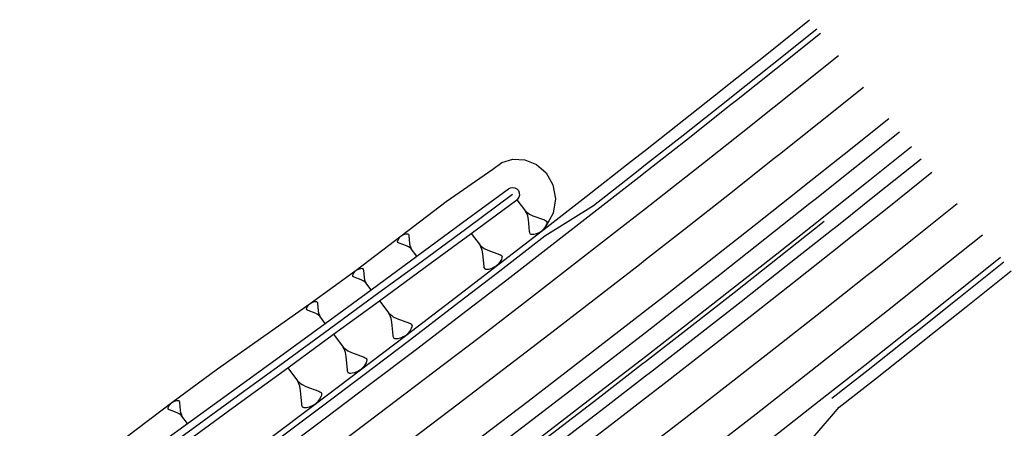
# Model space of a CAD drawing. Extents: x 384551 to 386632, y 802806 to 803252.
# Drawn here: x 386545.6 to 386631.8, y 803216.6 to 803252.2 of the extents above; entities that cross this region are included whole.
import ezdxf

# ---------------------------------------------------------------- set-up
doc = ezdxf.new("R2010")
doc.units = 0
doc.layers.get('0').update_dxf_attribs({"linetype": 'CONTINUOUS'})

msp = doc.modelspace()

# ---------------------------------------------------------------- linework, layer by layer
at = {"color": 7}
for p, q in [((386588.8067, 803236.5857), (386589.5765, 803235.5934)), ((386589.5765, 803235.5934), (386589.6928, 803235.502)), ((386589.6361, 803235.458), (386589.5765, 803235.5934)), ((386589.6957, 803235.3226), (386589.6361, 803235.458)), ((386589.6928, 803235.502), (386589.8091, 803235.4106)), ((386589.7553, 803235.1872), (386589.6957, 803235.3226)), ((386589.8179, 803234.8724), (386589.7553, 803235.1872)), ((386589.8091, 803235.4106), (386589.9254, 803235.3192)), ((386589.9254, 803235.3192), (386590.2148, 803235.1803)), ((386590.2148, 803235.1803), (386591.2182, 803234.8234)), ((386589.9141, 803233.8118), (386589.8179, 803234.8724)), ((386591.2079, 803234.1343), (386591.1165, 803234.0179)), ((386591.271, 803234.2286), (386591.2079, 803234.1343)), ((386591.2182, 803234.8234), (386591.2906, 803234.7887)), ((386591.3687, 803234.3953), (386591.271, 803234.2286)), ((386591.2906, 803234.7887), (386591.3849, 803234.7257)), ((386591.4098, 803234.5179), (386591.3687, 803234.3953)), ((386591.3849, 803234.7257), (386591.4069, 803234.6973)), ((386591.4069, 803234.6973), (386591.4225, 803234.6186)), ((386591.4162, 803234.5683), (386591.4098, 803234.5179)), ((386591.4225, 803234.6186), (386591.4162, 803234.5683)), ((386578.542, 803233.1949), (386578.5828, 803233.2553)), ((386578.5828, 803233.2553), (386578.6419, 803233.3296)), ((386578.6419, 803233.3296), (386578.7559, 803233.4461)), ((386578.7559, 803233.4461), (386578.8979, 803233.5259)), ((386578.8979, 803233.5259), (386578.9851, 803233.5637)), ((386578.9851, 803233.5637), (386579.0539, 803233.5875)), ((386579.0539, 803233.5875), (386579.1734, 803233.6211)), ((386579.1734, 803233.6211), (386579.2563, 803233.6266)), ((386579.2563, 803233.6266), (386579.2886, 803233.6223)), ((386579.2886, 803233.6223), (386579.3209, 803233.618)), ((386579.3209, 803233.618), (386579.3672, 803233.5955)), ((386579.3672, 803233.5955), (386579.3812, 803233.5772)), ((386579.3812, 803233.5772), (386579.405, 803233.5083)), ((386579.405, 803233.5083), (386579.4148, 803233.4577)), ((386579.4148, 803233.4577), (386579.4728, 803232.7763)), ((386584.8279, 803233.6507), (386585.6197, 803232.624)), ((386589.9297, 803233.7331), (386589.9141, 803233.8118)), ((386589.9673, 803233.626), (386589.9297, 803233.7331)), ((386589.9893, 803233.5977), (386589.9673, 803233.626)), ((386590.0617, 803233.563), (386589.9893, 803233.5977)), ((386590.112, 803233.5566), (386590.0617, 803233.563)), ((386590.1624, 803233.5502), (386590.112, 803233.5566)), ((386590.2914, 803233.5595), (386590.1624, 803233.5502)), ((386590.4771, 803233.6128), (386590.2914, 803233.5595)), ((386590.5842, 803233.6504), (386590.4771, 803233.6128)), ((386590.7196, 803233.71), (386590.5842, 803233.6504)), ((386590.94, 803233.8356), (386590.7196, 803233.71)), ((386591.1165, 803234.0179), (386590.94, 803233.8356)), ((386578.4433, 803232.945), (386578.4475, 803232.9773)), ((386578.453, 803232.8944), (386578.4433, 803232.945)), ((386578.4475, 803232.9773), (386578.4518, 803233.0096)), ((386578.4518, 803233.0096), (386578.4786, 803233.0882)), ((386578.4671, 803232.8761), (386578.453, 803232.8944)), ((386578.5274, 803232.8353), (386578.4671, 803232.8761)), ((386578.4786, 803233.0882), (386578.542, 803233.1949)), ((386578.5737, 803232.8128), (386578.5274, 803232.8353)), ((386579.2168, 803232.58), (386578.5737, 803232.8128)), ((386579.4021, 803232.4898), (386579.2168, 803232.58)), ((386579.4765, 803232.4307), (386579.4021, 803232.4898)), ((386579.4728, 803232.7763), (386579.5118, 803232.5739)), ((386579.5509, 803232.3716), (386579.4765, 803232.4307)), ((386579.5118, 803232.5739), (386579.5496, 803232.4868)), ((386579.5496, 803232.4868), (386579.5874, 803232.3996)), ((386579.6252, 803232.3125), (386579.5509, 803232.3716)), ((386579.5874, 803232.3996), (386579.6252, 803232.3125)), ((386585.6809, 803232.4841), (386585.6197, 803232.624)), ((386585.6197, 803232.624), (386585.7396, 803232.5293)), ((386585.7421, 803232.3441), (386585.6809, 803232.4841)), ((386585.7396, 803232.5293), (386585.8594, 803232.4346)), ((386585.8594, 803232.4346), (386585.9792, 803232.3399)), ((386580.116, 803231.6725), (386579.6252, 803232.3125)), ((386585.8032, 803232.2041), (386585.7421, 803232.3441)), ((386585.8669, 803231.879), (386585.8032, 803232.2041)), ((386585.9632, 803230.7836), (386585.8669, 803231.879)), ((386585.9792, 803232.3399), (386586.2776, 803232.1957)), ((386586.2776, 803232.1957), (386587.3125, 803231.8244)), ((386587.3125, 803231.8244), (386587.3871, 803231.7883)), ((386587.3871, 803231.7883), (386587.4843, 803231.723)), ((386587.5094, 803231.5084), (386587.4667, 803231.3819)), ((386587.4843, 803231.723), (386587.5069, 803231.6936)), ((386587.5069, 803231.6936), (386587.5228, 803231.6123)), ((386587.5161, 803231.5604), (386587.5094, 803231.5084)), ((386587.5228, 803231.6123), (386587.5161, 803231.5604)), ((386585.9791, 803230.7024), (386585.9632, 803230.7836)), ((386586.0176, 803230.5917), (386585.9791, 803230.7024)), ((386586.7945, 803230.6763), (386586.6545, 803230.6151)), ((386587.0225, 803230.8053), (386586.7945, 803230.6763)), ((386587.2052, 803230.9931), (386587.0225, 803230.8053)), ((386587.2999, 803231.1129), (386587.2052, 803230.9931)), ((386587.3653, 803231.2101), (386587.2999, 803231.1129)), ((386587.4667, 803231.3819), (386587.3653, 803231.2101)), ((386574.5384, 803229.9697), (386574.5426, 803230.0006)), ((386574.5476, 803229.9213), (386574.5384, 803229.9697)), ((386574.5426, 803230.0006), (386574.5468, 803230.0314)), ((386574.5468, 803230.0314), (386574.5726, 803230.1065)), ((386574.561, 803229.9038), (386574.5476, 803229.9213)), ((386574.6186, 803229.8646), (386574.561, 803229.9038)), ((386574.5726, 803230.1065), (386574.6335, 803230.2083)), ((386574.6628, 803229.8429), (386574.6186, 803229.8646)), ((386574.6335, 803230.2083), (386574.6727, 803230.2659)), ((386575.277, 803229.6187), (386574.6628, 803229.8429)), ((386574.6727, 803230.2659), (386574.7294, 803230.3369)), ((386574.7294, 803230.3369), (386574.8386, 803230.4479)), ((386574.8386, 803230.4479), (386574.9746, 803230.5238)), ((386574.9746, 803230.5238), (386575.058, 803230.5598)), ((386575.058, 803230.5598), (386575.1239, 803230.5823)), ((386575.1239, 803230.5823), (386575.2382, 803230.614)), ((386575.2382, 803230.614), (386575.3175, 803230.6191)), ((386575.3175, 803230.6191), (386575.3483, 803230.6149)), ((386575.3483, 803230.6149), (386575.3792, 803230.6108)), ((386575.3792, 803230.6108), (386575.4234, 803230.5891)), ((386575.4234, 803230.5891), (386575.4368, 803230.5716)), ((386575.4368, 803230.5716), (386575.4594, 803230.5057)), ((386575.4594, 803230.5057), (386575.4686, 803230.4573)), ((386575.4686, 803230.4573), (386575.5222, 803229.8057)), ((386575.5222, 803229.8057), (386575.559, 803229.6121)), ((386586.0403, 803230.5624), (386586.0176, 803230.5917)), ((386586.1148, 803230.5264), (386586.0403, 803230.5624)), ((386586.1668, 803230.5196), (386586.1148, 803230.5264)), ((386586.2188, 803230.5129), (386586.1668, 803230.5196)), ((386586.352, 803230.5221), (386586.2188, 803230.5129)), ((386586.5439, 803230.5766), (386586.352, 803230.5221)), ((386586.6545, 803230.6151), (386586.5439, 803230.5766)), ((386575.4539, 803229.532), (386575.277, 803229.6187)), ((386575.5248, 803229.4753), (386575.4539, 803229.532)), ((386575.5957, 803229.4186), (386575.5248, 803229.4753)), ((386575.559, 803229.6121), (386575.5949, 803229.5287)), ((386575.5949, 803229.5287), (386575.6308, 803229.4453)), ((386575.6667, 803229.3619), (386575.5957, 803229.4186)), ((386575.6308, 803229.4453), (386575.6667, 803229.3619)), ((386576.1341, 803228.7488), (386575.6667, 803229.3619)), ((386570.5368, 803227.1401), (386570.5633, 803227.2165)), ((386570.5633, 803227.2165), (386570.6256, 803227.32)), ((386570.6256, 803227.32), (386570.6657, 803227.3785)), ((386570.6657, 803227.3785), (386570.7236, 803227.4506)), ((386570.7236, 803227.4506), (386570.8352, 803227.5633)), ((386570.8352, 803227.5633), (386570.9738, 803227.6403)), ((386570.9738, 803227.6403), (386571.0589, 803227.6766)), ((386571.0589, 803227.6766), (386571.126, 803227.6994)), ((386571.126, 803227.6994), (386571.2425, 803227.7314)), ((386571.2425, 803227.7314), (386571.3232, 803227.7363)), ((386571.3232, 803227.7363), (386571.3546, 803227.7319)), ((386571.3546, 803227.7319), (386571.3861, 803227.7276)), ((386571.3861, 803227.7276), (386571.431, 803227.7054)), ((386571.431, 803227.7054), (386571.4446, 803227.6875)), ((386571.4446, 803227.6875), (386571.4673, 803227.6204)), ((386571.4673, 803227.6204), (386571.4766, 803227.5711)), ((386571.4766, 803227.5711), (386571.5293, 803226.9075)), ((386576.8617, 803227.7945), (386577.6918, 803226.7059)), ((386570.5282, 803227.0773), (386570.5325, 803227.1087)), ((386570.5374, 803227.028), (386570.5282, 803227.0773)), ((386570.5325, 803227.1087), (386570.5368, 803227.1401)), ((386570.5509, 803227.0101), (386570.5374, 803227.028)), ((386570.6095, 803226.97), (386570.5509, 803227.0101)), ((386570.6544, 803226.9478), (386570.6095, 803226.97)), ((386571.2791, 803226.7178), (386570.6544, 803226.9478)), ((386571.459, 803226.629), (386571.2791, 803226.7178)), ((386571.5311, 803226.5711), (386571.459, 803226.629)), ((386571.5293, 803226.9075), (386571.5662, 803226.7103)), ((386571.6031, 803226.5131), (386571.5311, 803226.5711)), ((386571.5662, 803226.7103), (386571.6026, 803226.6253)), ((386571.6026, 803226.6253), (386571.6389, 803226.5402)), ((386571.6752, 803226.4552), (386571.6031, 803226.5131)), ((386571.6389, 803226.5402), (386571.6752, 803226.4552)), ((386572.1494, 803225.8297), (386571.6752, 803226.4552)), ((386577.6918, 803226.7059), (386577.8177, 803226.6052)), ((386577.7555, 803226.5578), (386577.6918, 803226.7059)), ((386577.8193, 803226.4096), (386577.7555, 803226.5578)), ((386577.8177, 803226.6052), (386577.9437, 803226.5045)), ((386577.8831, 803226.2615), (386577.8193, 803226.4096)), ((386577.9437, 803226.5045), (386578.0697, 803226.4038)), ((386578.0697, 803226.4038), (386578.3838, 803226.2498)), ((386577.9484, 803225.9178), (386577.8831, 803226.2615)), ((386578.0436, 803224.7608), (386577.9484, 803225.9178)), ((386578.3838, 803226.2498), (386579.4744, 803225.8517)), ((386579.4744, 803225.8517), (386579.5529, 803225.8132)), ((386579.5529, 803225.8132), (386579.6552, 803225.7436)), ((386579.6804, 803225.5169), (386579.6345, 803225.3836)), ((386579.6552, 803225.7436), (386579.6789, 803225.7125)), ((386579.6789, 803225.7125), (386579.6952, 803225.6266)), ((386579.6878, 803225.5718), (386579.6804, 803225.5169)), ((386579.6952, 803225.6266), (386579.6878, 803225.5718)), ((386572.8744, 803224.8734), (386573.7205, 803223.7572)), ((386578.0599, 803224.6749), (386578.0436, 803224.7608)), ((386578.1, 803224.5578), (386578.0599, 803224.6749)), ((386578.9207, 803224.6426), (386578.7726, 803224.5788)), ((386579.1621, 803224.7775), (386578.9207, 803224.6426)), ((386579.3562, 803224.9746), (386579.1621, 803224.7775)), ((386579.4569, 803225.1006), (386579.3562, 803224.9746)), ((386579.5265, 803225.2028), (386579.4569, 803225.1006)), ((386579.6345, 803225.3836), (386579.5265, 803225.2028)), ((386573.7205, 803223.7572), (386573.8491, 803223.6538)), ((386573.7853, 803223.6055), (386573.7205, 803223.7572)), ((386578.1237, 803224.5267), (386578.1, 803224.5578)), ((386578.2022, 803224.4882), (386578.1237, 803224.5267)), ((386578.257, 803224.4808), (386578.2022, 803224.4882)), ((386578.3119, 803224.4735), (386578.257, 803224.4808)), ((386578.4526, 803224.4824), (386578.3119, 803224.4735)), ((386578.6555, 803224.5388), (386578.4526, 803224.4824)), ((386578.7726, 803224.5788), (386578.6555, 803224.5388)), ((386573.8502, 803223.4537), (386573.7853, 803223.6055)), ((386573.8491, 803223.6538), (386573.9777, 803223.5504)), ((386573.915, 803223.302), (386573.8502, 803223.4537)), ((386573.9808, 803222.9501), (386573.915, 803223.302)), ((386573.9777, 803223.5504), (386574.1063, 803223.447)), ((386574.075, 803221.766), (386573.9808, 803222.9501)), ((386574.1063, 803223.447), (386574.4273, 803223.2886)), ((386574.4273, 803223.2886), (386575.542, 803222.8781)), ((386575.542, 803222.8781), (386575.6222, 803222.8385)), ((386575.5219, 803222.1097), (386575.4185, 803221.9811)), ((386575.5934, 803222.2141), (386575.5219, 803222.1097)), ((386575.7045, 803222.3987), (386575.5934, 803222.2141)), ((386575.6222, 803222.8385), (386575.7266, 803222.767)), ((386575.7518, 803222.5351), (386575.7045, 803222.3987)), ((386575.7266, 803222.767), (386575.7508, 803222.7352)), ((386575.7508, 803222.7352), (386575.7673, 803222.6472)), ((386575.7595, 803222.5911), (386575.7518, 803222.5351)), ((386575.7673, 803222.6472), (386575.7595, 803222.5911)), ((386568.8841, 803221.9568), (386569.7444, 803220.8154)), ((386574.0914, 803221.6781), (386574.075, 803221.766)), ((386574.1321, 803221.5582), (386574.0914, 803221.6781)), ((386574.1562, 803221.5263), (386574.1321, 803221.5582)), ((386574.2365, 803221.4867), (386574.1562, 803221.5263)), ((386574.2926, 803221.479), (386574.2365, 803221.4867)), ((386574.3486, 803221.4713), (386574.2926, 803221.479)), ((386574.4927, 803221.48), (386574.3486, 803221.4713)), ((386574.7005, 803221.5371), (386574.4927, 803221.48)), ((386574.8203, 803221.5778), (386574.7005, 803221.5371)), ((386574.972, 803221.6426), (386574.8203, 803221.5778)), ((386575.2195, 803221.7799), (386574.972, 803221.6426)), ((386575.4185, 803221.9811), (386575.2195, 803221.7799)), ((386569.7444, 803220.8154), (386569.8754, 803220.7095)), ((386569.8102, 803220.6603), (386569.7444, 803220.8154)), ((386569.8759, 803220.5053), (386569.8102, 803220.6603)), ((386569.8754, 803220.7095), (386570.0063, 803220.6036)), ((386569.9416, 803220.3503), (386569.8759, 803220.5053)), ((386570.0078, 803219.991), (386569.9416, 803220.3503)), ((386570.0063, 803220.6036), (386570.1373, 803220.4977)), ((386570.1373, 803220.4977), (386570.4644, 803220.3352)), ((386570.4644, 803220.3352), (386571.6007, 803219.9131)), ((386570.1005, 803218.7824), (386570.0078, 803219.991)), ((386571.6007, 803219.9131), (386571.6825, 803219.8725)), ((386571.7652, 803219.4235), (386571.6513, 803219.2353)), ((386571.6825, 803219.8725), (386571.7888, 803219.7992)), ((386571.8139, 803219.5624), (386571.7652, 803219.4235)), ((386571.7888, 803219.7992), (386571.8134, 803219.7666)), ((386571.8134, 803219.7666), (386571.8299, 803219.6768)), ((386571.8219, 803219.6196), (386571.8139, 803219.5624)), ((386571.8299, 803219.6768), (386571.8219, 803219.6196)), ((386558.4887, 803218.4959), (386558.5173, 803218.5762)), ((386558.5173, 803218.5762), (386558.5839, 803218.6848)), ((386558.5839, 803218.6848), (386558.6266, 803218.7462)), ((386558.6266, 803218.7462), (386558.6884, 803218.8217)), ((386558.6884, 803218.8217), (386558.807, 803218.9396)), ((386558.807, 803218.9396), (386558.9539, 803219.0195)), ((386558.9539, 803219.0195), (386559.044, 803219.0571)), ((386559.044, 803219.0571), (386559.115, 803219.0805)), ((386559.115, 803219.0805), (386559.2381, 803219.1132)), ((386559.2381, 803219.1132), (386559.3233, 803219.1177)), ((386559.3233, 803219.1177), (386559.3564, 803219.1129)), ((386559.3564, 803219.1129), (386559.3895, 803219.108)), ((386559.3895, 803219.108), (386559.4367, 803219.0842)), ((386559.4367, 803219.0842), (386559.4508, 803219.0652)), ((386559.4508, 803219.0652), (386559.4743, 803218.9942)), ((386559.4743, 803218.9942), (386559.4836, 803218.9421)), ((386559.4836, 803218.9421), (386559.5334, 803218.2418)), ((386570.117, 803218.6926), (386570.1005, 803218.7824)), ((386570.1582, 803218.5702), (386570.117, 803218.6926)), ((386570.1828, 803218.5376), (386570.1582, 803218.5702)), ((386570.8606, 803218.5882), (386570.7381, 803218.5471)), ((386571.0156, 803218.6539), (386570.8606, 803218.5882)), ((386571.2685, 803218.7934), (386571.0156, 803218.6539)), ((386571.4722, 803218.998), (386571.2685, 803218.7934)), ((386571.578, 803219.129), (386571.4722, 803218.998)), ((386571.6513, 803219.2353), (386571.578, 803219.129)), ((386558.479, 803218.4297), (386558.4838, 803218.4628)), ((386558.4883, 803218.3776), (386558.479, 803218.4297)), ((386558.4838, 803218.4628), (386558.4887, 803218.4959)), ((386558.5024, 803218.3586), (386558.4883, 803218.3776)), ((386558.5638, 803218.3158), (386558.5024, 803218.3586)), ((386558.611, 803218.292), (386558.5638, 803218.3158)), ((386559.2678, 803218.0439), (386558.611, 803218.292)), ((386559.4568, 803217.9487), (386559.2678, 803218.0439)), ((386559.5323, 803217.887), (386559.4568, 803217.9487)), ((386559.6078, 803217.8252), (386559.5323, 803217.887)), ((386559.5334, 803218.2418), (386559.5706, 803218.0335)), ((386559.5706, 803218.0335), (386559.6081, 803217.9435)), ((386559.6833, 803217.7635), (386559.6078, 803217.8252)), ((386559.6081, 803217.9435), (386559.6457, 803217.8535)), ((386559.6457, 803217.8535), (386559.6833, 803217.7635)), ((386560.1779, 803217.0996), (386559.6833, 803217.7635)), ((386570.2645, 803218.4969), (386570.1828, 803218.5376)), ((386570.3217, 803218.4889), (386570.2645, 803218.4969)), ((386570.3789, 803218.4809), (386570.3217, 803218.4889)), ((386570.5259, 803218.4894), (386570.3789, 803218.4809)), ((386570.7381, 803218.5471), (386570.5259, 803218.4894))]:
    msp.add_line(p, q, dxfattribs=at)
at = {"color": 1, "linetype": 'CONTINUOUS'}
for points in [[(386600, 803240.9126), (386602.642, 803242.9916), (386606.5257, 803246.0653), (386606.9894, 803246.4334), (386610.4008, 803249.1497), (386614.2673, 803252.2448)], [(386600, 803239.6401), (386603.2615, 803242.2066), (386607.1474, 803245.282), (386607.6113, 803245.6503), (386611.0246, 803248.3681), (386614.8933, 803251.465)], [(386600, 803222.9563), (386603.5532, 803225.7205), (386607.4848, 803228.7968), (386611.4079, 803231.8839), (386615.3224, 803234.9819), (386615.7897, 803235.353), (386619.2282, 803238.0908), (386623.1255, 803241.2105)], [(386545.8666, 803200), (386547.3897, 803201.1054), (386551.3899, 803204.0258), (386555.382, 803206.9572), (386559.3659, 803209.8997), (386563.3417, 803212.8532), (386567.3092, 803215.8178), (386571.2685, 803218.7934), (386575.2195, 803221.7799), (386579.1621, 803224.7775), (386583.0965, 803227.786), (386587.0225, 803230.8053), (386590.94, 803233.8356), (386594.8492, 803236.8768), (386598.7498, 803239.9288), (386600, 803240.9126)], [(386546.7178, 803200), (386547.6839, 803200.7012), (386551.6853, 803203.6223), (386555.6785, 803206.5546), (386559.6635, 803209.4979), (386563.6404, 803212.4523), (386567.609, 803215.4177), (386571.5694, 803218.3941), (386575.5215, 803221.3815), (386579.4653, 803224.3799), (386583.4008, 803227.3892), (386587.3278, 803230.4094), (386591.2465, 803233.4406), (386595.4643, 803236.0884), (386599.3672, 803239.1421), (386600, 803239.6401)], [(386536.4878, 803200), (386540.1659, 803202.6394), (386544.1744, 803205.5226), (386548.1798, 803208.4101), (386552.1822, 803211.3021), (386556.1815, 803214.1986), (386560.1779, 803217.0996), (386564.1713, 803220.0051), (386568.1618, 803222.9151), (386572.1494, 803225.8297), (386576.1341, 803228.7488), (386580.116, 803231.6725), (386584.095, 803234.6009), (386588.0712, 803237.5339)], [(386588.0711, 803237.5339), (386588.2464, 803237.6282), (386588.4429, 803237.66), (386588.639, 803237.6257), (386588.8131, 803237.5291), (386588.946, 803237.3809), (386589.0231, 803237.1973), (386589.0359, 803236.9987), (386588.9829, 803236.8068), (386588.8701, 803236.6427), (386588.8069, 803236.5861)], [(386600, 803222.5128), (386603.7685, 803225.4446), (386607.7009, 803228.5214), (386611.6247, 803231.6091), (386615.54, 803234.7078)], [(386616.2082, 803219.3084), (386619.3685, 803221.7967), (386623.3109, 803224.9168), (386623.7816, 803225.2906), (386627.2447, 803228.0479), (386631.1698, 803231.19)], [(386600, 803204.2047), (386600.744, 803204.7737), (386604.7338, 803207.8422), (386608.7151, 803210.9218), (386612.6878, 803214.0124), (386613.4814, 803214.6318), (386616.1581, 803217.7434), (386616.826, 803218.522), (386619.9879, 803221.0117), (386623.9326, 803224.1336), (386624.4036, 803224.5075), (386627.8686, 803227.2664), (386631.7958, 803230.4102)], [(386569.7681, 803200), (386571.7957, 803201.5063), (386575.7947, 803204.4944), (386579.7854, 803207.4936), (386583.7677, 803210.5039), (386587.7417, 803213.5252), (386591.7073, 803216.5575), (386595.6644, 803219.6009), (386599.6131, 803222.6552), (386600, 803222.9563)], [(386570.355, 803200), (386572.0048, 803201.2256), (386576.0046, 803204.2143), (386579.996, 803207.2141), (386583.9792, 803210.225), (386587.9539, 803213.2469), (386591.9203, 803216.2798), (386595.8782, 803219.3238), (386599.8276, 803222.3787), (386600, 803222.5128)]]:
    msp.add_lwpolyline(points, dxfattribs=at)
at = {"color": 2, "linetype": 'CONTINUOUS'}
for points in [[(386600, 803239.0038), (386603.5713, 803241.8141), (386607.4582, 803244.8903), (386607.9223, 803245.2588), (386611.3366, 803247.9773), (386615.2063, 803251.0751)], [(386600, 803225.0468), (386602.5383, 803227.0214), (386606.4663, 803230.0948), (386610.3857, 803233.1791), (386614.2966, 803236.2743), (386614.7636, 803236.645), (386618.1989, 803239.3804), (386622.0925, 803242.4972)], [(386600, 803221.2478), (386600.4405, 803221.5886), (386604.3836, 803224.6562), (386608.3182, 803227.7347), (386612.2442, 803230.8241), (386616.1617, 803233.9245), (386616.6294, 803234.2958), (386620.0704, 803237.0357), (386623.9706, 803240.1578)], [(386548.4194, 803200), (386552.276, 803202.8155), (386556.2715, 803205.7494), (386560.2588, 803208.6943), (386564.2378, 803211.6503), (386568.2087, 803214.6174), (386572.1713, 803217.5955), (386576.1256, 803220.5846), (386580.0716, 803223.5847), (386584.0093, 803226.5957), (386587.9386, 803229.6176), (386591.8594, 803232.6504), (386595.7719, 803235.6942), (386599.6758, 803238.7487), (386600, 803239.0038)], [(386600, 803207.3553), (386603.207, 803209.8218), (386607.1828, 803212.8971), (386611.15, 803215.9834), (386615.1087, 803219.0808), (386619.0587, 803222.1892), (386623.0001, 803225.3085), (386623.4707, 803225.6821), (386626.9328, 803228.4387), (386630.8568, 803231.5799)], [(386567.0012, 803200), (386570.8099, 803202.8294), (386574.8052, 803205.8148), (386578.7922, 803208.8112), (386582.7709, 803211.8187), (386586.7413, 803214.8373), (386590.7032, 803217.8669), (386594.6567, 803220.9074), (386598.6017, 803223.959), (386600, 803225.0468)], [(386572.0319, 803200), (386572.6022, 803200.4237), (386576.6042, 803203.4141), (386580.5979, 803206.4155), (386584.5833, 803209.4281), (386588.5602, 803212.4517), (386592.5288, 803215.4863), (386596.4889, 803218.5319), (386600, 803221.2478)]]:
    msp.add_lwpolyline(points, dxfattribs=at)
at = {"color": 7, "linetype": 'CONTINUOUS'}
for points in [[(386600, 803235.8281), (386601.2191, 803236.7819), (386605.12, 803239.8516), (386609.0124, 803242.9322), (386609.4771, 803243.3011), (386612.8962, 803246.0235), (386616.7714, 803249.1256)], [(386600, 803231.384), (386603.3797, 803234.0284), (386607.2883, 803237.1041), (386611.1882, 803240.1907), (386611.6539, 803240.5604), (386615.0797, 803243.2881), (386618.9624, 803246.3963)], [(386600, 803226.9472), (386601.6156, 803228.2041), (386605.5403, 803231.2749), (386609.4565, 803234.3566), (386613.3641, 803237.4492), (386613.8306, 803237.8196), (386617.2631, 803240.5527), (386621.1535, 803243.6669)], [(386532.5547, 803200), (386534.8508, 803201.5727), (386538.9169, 803204.3655), (386542.9369, 803207.2227), (386546.9414, 803210.1015), (386550.9356, 803212.9948), (386554.873, 803215.9651), (386558.807, 803218.9396), (386562.7763, 803221.8667), (386566.807, 803224.7126), (386570.8352, 803227.5633), (386574.8386, 803230.4479), (386578.7559, 803233.4461), (386582.6706, 803236.4477), (386586.7366, 803239.2543)], [(386600, 803219.3514), (386601.3599, 803220.4034), (386605.3063, 803223.4735), (386609.2442, 803226.5546), (386613.1735, 803229.6467), (386617.0942, 803232.7496), (386617.5623, 803233.1212), (386621.0062, 803235.8634), (386624.9096, 803238.9881)], [(386537.5169, 803200), (386540.5177, 803202.1534), (386544.5275, 803205.0375), (386548.5342, 803207.926), (386552.538, 803210.819), (386556.5387, 803213.7165), (386560.5364, 803216.6184), (386564.5311, 803219.5249), (386568.523, 803222.4359), (386572.5119, 803225.3515), (386576.4979, 803228.2717), (386580.4811, 803231.1964), (386584.4614, 803234.1258), (386588.4389, 803237.0598)], [(386538.546, 803200), (386540.8695, 803201.6673), (386544.8806, 803204.5524), (386548.8887, 803207.4419), (386552.8937, 803210.3359), (386556.8958, 803213.2343), (386560.8949, 803216.1373), (386564.8909, 803219.0448), (386568.8841, 803221.9568), (386572.8744, 803224.8734), (386576.8617, 803227.7945), (386580.8462, 803230.7203), (386584.8279, 803233.6507), (386588.8067, 803236.5857)], [(386552.6593, 803200), (386553.7529, 803200.7983), (386557.7539, 803203.7363), (386561.7468, 803206.6854), (386565.7315, 803209.6456), (386569.7079, 803212.6168), (386573.6761, 803215.5991), (386577.6359, 803218.5924), (386581.5875, 803221.5966), (386585.5306, 803224.6118), (386589.4654, 803227.638), (386593.3918, 803230.6751), (386597.3097, 803233.7231), (386600, 803235.8281)], [(386600, 803214.9266), (386603.5052, 803217.6379), (386607.4593, 803220.714), (386611.4048, 803223.8011), (386615.3417, 803226.8992), (386619.27, 803230.0081), (386619.739, 803230.3805), (386623.1897, 803233.128), (386627.1007, 803236.2587)], [(386600, 803210.5092), (386601.6802, 803211.8013), (386605.6505, 803214.8724), (386609.6122, 803217.9545), (386613.5654, 803221.0476), (386617.51, 803224.1517), (386621.4459, 803227.2667), (386621.9158, 803227.6398), (386625.3732, 803230.3926), (386629.2917, 803233.5294)], [(386558.5791, 803200), (386559.8294, 803200.9181), (386563.8301, 803203.873), (386567.8226, 803206.8389), (386571.8068, 803209.816), (386575.7827, 803212.8041), (386579.7503, 803215.8032), (386583.7096, 803218.8134), (386587.6605, 803221.8345), (386591.603, 803224.8666), (386595.537, 803227.9096), (386599.4626, 803230.9636), (386600, 803231.384)], [(386564.4775, 803200), (386565.9134, 803201.0605), (386569.9137, 803204.0323), (386573.9057, 803207.0151), (386577.8894, 803210.0091), (386581.8648, 803213.0141), (386585.8318, 803216.0301), (386589.7904, 803219.0572), (386593.7406, 803222.0952), (386597.6823, 803225.1442), (386600, 803226.9472)], [(386574.5411, 803200), (386577.5038, 803202.2137), (386581.5008, 803205.2177), (386585.4895, 803208.2327), (386589.4697, 803211.2588), (386593.4416, 803214.296), (386597.405, 803217.3442), (386600, 803219.3514)]]:
    msp.add_lwpolyline(points, dxfattribs=at)
at = {"color": 252, "linetype": 'CONTINUOUS'}
msp.add_lwpolyline([(386586.736, 803239.2535), (386587.5031, 803239.8209), (386588.4588, 803240.1134), (386589.5029, 803240.0692), (386590.5151, 803239.6636), (386591.3696, 803238.9149), (386591.9497, 803237.8856), (386592.1642, 803236.6773), (386591.9592, 803235.4212), (386591.3286, 803234.2634), (386590.9411, 803233.8372)], dxfattribs=at)
at = {"color": 3, "linetype": 'CONTINUOUS'}
for points in [[(386600, 803219.3514), (386601.3599, 803220.4034), (386605.3063, 803223.4735), (386609.2442, 803226.5546), (386613.1735, 803229.6467), (386617.0942, 803232.7496), (386617.5623, 803233.1212), (386621.0062, 803235.8634), (386624.9096, 803238.9881)], [(386574.5411, 803200), (386577.5038, 803202.2137), (386581.5008, 803205.2177), (386585.4895, 803208.2327), (386589.4697, 803211.2588), (386593.4416, 803214.296), (386597.405, 803217.3442), (386600, 803219.3514)]]:
    msp.add_lwpolyline(points, dxfattribs=at)

doc.saveas('drawing.dxf')
